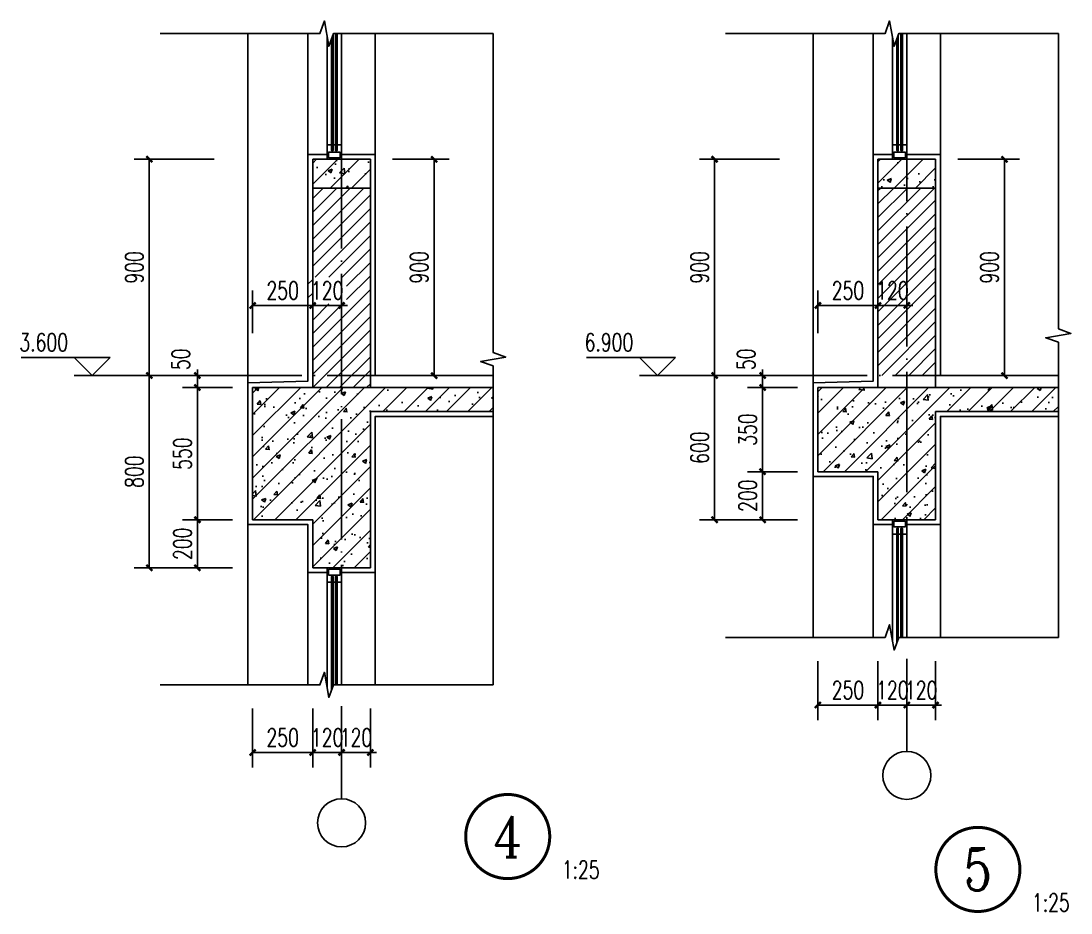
# Model space of a CAD drawing. Extents: x 79570 to 678837, y -1139230 to -612789.
# Drawn here: x 661551 to 665921, y -796450 to -792739 of the extents above; entities that cross this region are included whole.
import ezdxf
from ezdxf.enums import TextEntityAlignment as Align

# ---------------------------------------------------------------- set-up
doc = ezdxf.new("R2010")
doc.units = 0
doc.header["$LTSCALE"] = 1000
doc.header["$MEASUREMENT"] = 0
doc.linetypes.add('DOTE', pattern=[2.42, 2, -0.2, 0.02, -0.2])
for name, color, linetype in [('A-剖-0.20mm.......SECT-L04', 42, 'Continuous'), ('A-剖-填充.........SECT-PATT', 156, 'Continuous'), ('A-立-线.18........ELEV-L.18', 153, 'Continuous'), ('A-通-结构剖线.....COMM-STRU-SECT', 20, 'Continuous'), ('A-通-轴线.........COMM-GRID', 27, 'DOTE'), ('A-通-门窗剖线.....COMM-GLAZ-SECT', 150, 'Continuous'), ('AXIS', 3, 'Continuous'), ('AXIS_TEXT', 7, 'Continuous'), ('DIM_ELEV', 3, 'Continuous'), ('DIM_SYMB', 3, 'Continuous'), ('PUB_DIM', 3, 'Continuous'), ('PUB_TEXT', 7, 'Continuous')]:
    doc.layers.add(name, color=color, linetype=linetype)
doc.styles.add('_TCH_DIM', font='SIMPLEX', dxfattribs={"bigfont": 'GBCBIG'})
doc.styles.add('_TCH_DIM_T3', font='SIMPLEX', dxfattribs={"width": 0.705882, "bigfont": 'GBCBIG'})
doc.styles.add('_TCH_LABEL', font='COMPLEX', dxfattribs={"bigfont": 'GBCBIG'})
doc.styles.add('COMPLEX', font='COMPLEX')
doc.dimstyles.new('_TCH_ARCH&&25', dxfattribs={"dimtxt": 74.375, "dimasz": 25, "dimexe": 62.5, "dimexo": 75, "dimgap": 25, "dimtad": 1, "dimdec": 0, "dimzin": 0, "dimdsep": 46, "dimtxsty": '_TCH_DIM_T3', "dimblk": 'ARCHTICK', "dimcen": 0.09, "dimclrt": 7, "dimazin": 2, "dimtfac": 1, "dimtdec": 0, "dimtix": 1, "dimtmove": 2, "dimatfit": 3, "dimfxl": 1, "dimtolj": 1, "dimtzin": 0, "dimarcsym": 0})

# ---------------------------------------------------------------- blocks, each defined once
blk = doc.blocks.new('_AXISO')
blk.add_circle((0, 0), 0.5)
at = {"layer": 'AXIS_TEXT', "style": 'COMPLEX', "width": 1.041667}
blk.add_attdef('A', text='', height=0.56, dxfattribs=at).set_placement((-0.25, -0.28), (0.25, -0.28), align=Align.FIT)
blk = doc.blocks.new('A$C7B8302AA')
at = {"layer": 'A-通-门窗剖线.....COMM-GLAZ-SECT'}
for points in [[(-5.8, -58.3), (-5.8, 0), (-64.2, 0), (-64.2, -58.3), (-46.1, -58.3), (-46.1, -35), (-40.3, -35), (-40.3, -58.3), (-29.8, -58.3), (-29.8, -35), (-23.9, -35), (-23.9, -58.3)], [(-11.7, -29.2), (-11.7, -5.8), (-58.3, -5.8), (-58.3, -29.2), (-49, -29.2), (-49, -29.2), (-34.4, -29.2), (-34.4, -29.2), (-33.8, -29.2), (-33.8, -29.2), (-15.2, -29.2), (-15.2, -29.2)]]:
    blk.add_lwpolyline(points, close=True, dxfattribs=at)
blk = doc.blocks.new('_ArchTick')
at = {"color": 0, "linetype": 'ByBlock', "const_width": 0.4}
blk.add_lwpolyline([(-0.5, -0.5), (0.5, 0.5)], dxfattribs=at)
blk = doc.blocks.new('*D3332')
at = {"layer": 'Defpoints', "color": 0, "transparency": 16777216}
for p in [(662515.4, -795524.3), (662765.4, -795524.3), (662765.4, -795781.7)]:
    blk.add_point(p, dxfattribs=at)
at = {"layer": 'PUB_DIM', "color": 0, "lineweight": -2, "transparency": 16777216}
for p, q in [((662515.4, -795599.3), (662515.4, -795844.2)), ((662765.4, -795599.3), (662765.4, -795844.2)), ((662515.4, -795781.7), (662765.4, -795781.7))]:
    blk.add_line(p, q, dxfattribs=at)
at = {"layer": 'PUB_DIM', "color": 0, "lineweight": -2, "transparency": 16777216, "xscale": 25, "yscale": 25, "zscale": 25, "rotation": 180}
blk.add_blockref('_ArchTick', (662515.4, -795781.7), dxfattribs=at)
at = {"layer": 'PUB_DIM', "color": 0, "lineweight": -2, "transparency": 16777216, "xscale": 25, "yscale": 25, "zscale": 25}
blk.add_blockref('_ArchTick', (662765.4, -795781.7), dxfattribs=at)
at = {"layer": 'PUB_DIM', "color": 7, "transparency": 16777216, "insert": (662640.4, -795719.5), "char_height": 74.38, "attachment_point": 5, "style": '_TCH_DIM_T3'}
blk.add_mtext('\\A1;250', dxfattribs=at)
blk = doc.blocks.new('*D3333')
at = {"layer": 'Defpoints', "color": 0, "transparency": 16777216}
for p in [(662765.4, -795524.3), (662885.4, -795524.3), (662885.4, -795781.7)]:
    blk.add_point(p, dxfattribs=at)
at = {"layer": 'PUB_DIM', "color": 0, "lineweight": -2, "transparency": 16777216}
for p, q in [((662765.4, -795599.3), (662765.4, -795844.2)), ((662885.4, -795599.3), (662885.4, -795844.2)), ((662765.4, -795781.7), (662740.4, -795781.7)), ((662765.4, -795781.7), (662885.4, -795781.7)), ((662885.4, -795781.7), (662910.4, -795781.7))]:
    blk.add_line(p, q, dxfattribs=at)
at = {"layer": 'PUB_DIM', "color": 0, "lineweight": -2, "transparency": 16777216, "xscale": 25, "yscale": 25, "zscale": 25}
blk.add_blockref('_ArchTick', (662765.4, -795781.7), dxfattribs=at)
at = {"layer": 'PUB_DIM', "color": 0, "lineweight": -2, "transparency": 16777216, "xscale": 25, "yscale": 25, "zscale": 25, "rotation": 180}
blk.add_blockref('_ArchTick', (662885.4, -795781.7), dxfattribs=at)
at = {"layer": 'PUB_DIM', "color": 7, "transparency": 16777216, "insert": (662825.4, -795719.5), "char_height": 74.38, "attachment_point": 5, "style": '_TCH_DIM_T3'}
blk.add_mtext('\\A1;120', dxfattribs=at)
blk = doc.blocks.new('*D3334')
at = {"layer": 'Defpoints', "color": 0, "transparency": 16777216}
for p in [(662885.4, -795524.3), (663005.4, -795524.3), (663005.4, -795781.7)]:
    blk.add_point(p, dxfattribs=at)
at = {"layer": 'PUB_DIM', "color": 0, "lineweight": -2, "transparency": 16777216}
for p, q in [((662885.4, -795599.3), (662885.4, -795844.2)), ((663005.4, -795599.3), (663005.4, -795844.2)), ((662885.4, -795781.7), (662860.4, -795781.7)), ((662885.4, -795781.7), (663005.4, -795781.7)), ((663005.4, -795781.7), (663030.4, -795781.7))]:
    blk.add_line(p, q, dxfattribs=at)
at = {"layer": 'PUB_DIM', "color": 0, "lineweight": -2, "transparency": 16777216, "xscale": 25, "yscale": 25, "zscale": 25}
blk.add_blockref('_ArchTick', (662885.4, -795781.7), dxfattribs=at)
at = {"layer": 'PUB_DIM', "color": 0, "lineweight": -2, "transparency": 16777216, "xscale": 25, "yscale": 25, "zscale": 25, "rotation": 180}
blk.add_blockref('_ArchTick', (663005.4, -795781.7), dxfattribs=at)
at = {"layer": 'PUB_DIM', "color": 7, "transparency": 16777216, "insert": (662945.4, -795719.5), "char_height": 74.38, "attachment_point": 5, "style": '_TCH_DIM_T3'}
blk.add_mtext('\\A1;120', dxfattribs=at)
blk = doc.blocks.new('*D3335')
at = {"layer": 'Defpoints', "color": 0, "transparency": 16777216}
for p in [(662285.4, -794213.6), (662505.9, -794213.6), (662505.9, -794263.6)]:
    blk.add_point(p, dxfattribs=at)
at = {"layer": 'PUB_DIM', "color": 0, "lineweight": -2, "transparency": 16777216}
for p, q in [((662285.4, -794213.6), (662285.4, -794188.6)), ((662430.9, -794213.6), (662222.9, -794213.6)), ((662285.4, -794263.6), (662285.4, -794213.6)), ((662430.9, -794263.6), (662222.9, -794263.6)), ((662285.4, -794263.6), (662285.4, -794288.6))]:
    blk.add_line(p, q, dxfattribs=at)
at = {"layer": 'PUB_DIM', "color": 0, "lineweight": -2, "transparency": 16777216, "xscale": 25, "yscale": 25, "zscale": 25}
for p, rotation in [((662285.4, -794213.6), 270), ((662285.4, -794263.6), 90)]:
    blk.add_blockref('_ArchTick', p, dxfattribs=dict(at, rotation=rotation))
at = {"layer": 'PUB_DIM', "color": 7, "transparency": 16777216, "insert": (662216.6, -794146.1), "char_height": 74.38, "attachment_point": 5, "rotation": 90, "style": '_TCH_DIM_T3'}
blk.add_mtext('\\A1;50', dxfattribs=at)
blk = doc.blocks.new('*D3336')
at = {"layer": 'Defpoints', "color": 0, "transparency": 16777216}
for p in [(662285.4, -794263.6), (662505.9, -794263.6), (662505.9, -794813.6)]:
    blk.add_point(p, dxfattribs=at)
at = {"layer": 'PUB_DIM', "color": 0, "lineweight": -2, "transparency": 16777216}
for p, q in [((662430.9, -794263.6), (662222.9, -794263.6)), ((662285.4, -794813.6), (662285.4, -794263.6)), ((662430.9, -794813.6), (662222.9, -794813.6))]:
    blk.add_line(p, q, dxfattribs=at)
at = {"layer": 'PUB_DIM', "color": 0, "lineweight": -2, "transparency": 16777216, "xscale": 25, "yscale": 25, "zscale": 25}
for p, rotation in [((662285.4, -794263.6), 90), ((662285.4, -794813.6), 270)]:
    blk.add_blockref('_ArchTick', p, dxfattribs=dict(at, rotation=rotation))
at = {"layer": 'PUB_DIM', "color": 7, "transparency": 16777216, "insert": (662223.2, -794538.6), "char_height": 74.38, "attachment_point": 5, "rotation": 90, "style": '_TCH_DIM_T3'}
blk.add_mtext('\\A1;550', dxfattribs=at)
blk = doc.blocks.new('*D3337')
at = {"layer": 'Defpoints', "color": 0, "transparency": 16777216}
for p in [(662285.4, -794813.6), (662505.9, -794813.6), (662505.9, -795013.6)]:
    blk.add_point(p, dxfattribs=at)
at = {"layer": 'PUB_DIM', "color": 0, "lineweight": -2, "transparency": 16777216}
for p, q in [((662430.9, -794813.6), (662222.9, -794813.6)), ((662285.4, -795013.6), (662285.4, -794813.6)), ((662430.9, -795013.6), (662222.9, -795013.6))]:
    blk.add_line(p, q, dxfattribs=at)
at = {"layer": 'PUB_DIM', "color": 0, "lineweight": -2, "transparency": 16777216, "xscale": 25, "yscale": 25, "zscale": 25}
for p, rotation in [((662285.4, -794813.6), 90), ((662285.4, -795013.6), 270)]:
    blk.add_blockref('_ArchTick', p, dxfattribs=dict(at, rotation=rotation))
at = {"layer": 'PUB_DIM', "color": 7, "transparency": 16777216, "insert": (662223.2, -794913.6), "char_height": 74.38, "attachment_point": 5, "rotation": 90, "style": '_TCH_DIM_T3'}
blk.add_mtext('\\A1;200', dxfattribs=at)
blk = doc.blocks.new('*D3338')
at = {"layer": 'Defpoints', "color": 0, "transparency": 16777216}
for p in [(662085.4, -794213.6), (662430.9, -794213.6), (662430.9, -795013.6)]:
    blk.add_point(p, dxfattribs=at)
at = {"layer": 'PUB_DIM', "color": 0, "lineweight": -2, "transparency": 16777216}
for p, q in [((662355.9, -794213.6), (662022.9, -794213.6)), ((662085.4, -795013.6), (662085.4, -794213.6)), ((662355.9, -795013.6), (662022.9, -795013.6))]:
    blk.add_line(p, q, dxfattribs=at)
at = {"layer": 'PUB_DIM', "color": 0, "lineweight": -2, "transparency": 16777216, "xscale": 25, "yscale": 25, "zscale": 25}
for p, rotation in [((662085.4, -794213.6), 90), ((662085.4, -795013.6), 270)]:
    blk.add_blockref('_ArchTick', p, dxfattribs=dict(at, rotation=rotation))
at = {"layer": 'PUB_DIM', "color": 7, "transparency": 16777216, "insert": (662023.2, -794613.6), "char_height": 74.38, "attachment_point": 5, "rotation": 90, "style": '_TCH_DIM_T3'}
blk.add_mtext('\\A1;800', dxfattribs=at)
blk = doc.blocks.new('*D3339')
at = {"layer": 'Defpoints', "color": 0, "transparency": 16777216}
for p in [(662085.4, -793313.6), (662430.9, -793313.6), (662430.9, -794213.6)]:
    blk.add_point(p, dxfattribs=at)
at = {"layer": 'PUB_DIM', "color": 0, "lineweight": -2, "transparency": 16777216}
for p, q in [((662355.9, -793313.6), (662022.9, -793313.6)), ((662085.4, -794213.6), (662085.4, -793313.6)), ((662355.9, -794213.6), (662022.9, -794213.6))]:
    blk.add_line(p, q, dxfattribs=at)
at = {"layer": 'PUB_DIM', "color": 0, "lineweight": -2, "transparency": 16777216, "xscale": 25, "yscale": 25, "zscale": 25}
for p, rotation in [((662085.4, -793313.6), 90), ((662085.4, -794213.6), 270)]:
    blk.add_blockref('_ArchTick', p, dxfattribs=dict(at, rotation=rotation))
at = {"layer": 'PUB_DIM', "color": 7, "transparency": 16777216, "insert": (662023.2, -793763.6), "char_height": 74.38, "attachment_point": 5, "rotation": 90, "style": '_TCH_DIM_T3'}
blk.add_mtext('\\A1;900', dxfattribs=at)
blk = doc.blocks.new('*D3340')
at = {"layer": 'Defpoints', "color": 0, "transparency": 16777216}
for p in [(662765.4, -793921.9), (662515.4, -794112.3), (662765.4, -794112.3)]:
    blk.add_point(p, dxfattribs=at)
at = {"layer": 'PUB_DIM', "color": 0, "lineweight": -2, "transparency": 16777216}
for p, q in [((662515.4, -794037.3), (662515.4, -793859.4)), ((662765.4, -794037.3), (662765.4, -793859.4)), ((662515.4, -793921.9), (662765.4, -793921.9))]:
    blk.add_line(p, q, dxfattribs=at)
at = {"layer": 'PUB_DIM', "color": 0, "lineweight": -2, "transparency": 16777216, "xscale": 25, "yscale": 25, "zscale": 25, "rotation": 180}
blk.add_blockref('_ArchTick', (662515.4, -793921.9), dxfattribs=at)
at = {"layer": 'PUB_DIM', "color": 0, "lineweight": -2, "transparency": 16777216, "xscale": 25, "yscale": 25, "zscale": 25}
blk.add_blockref('_ArchTick', (662765.4, -793921.9), dxfattribs=at)
at = {"layer": 'PUB_DIM', "color": 7, "transparency": 16777216, "insert": (662640.4, -793859.7), "char_height": 74.38, "attachment_point": 5, "style": '_TCH_DIM_T3'}
blk.add_mtext('\\A1;250', dxfattribs=at)
blk = doc.blocks.new('*D3341')
at = {"layer": 'Defpoints', "color": 0, "transparency": 16777216}
for p in [(662885.4, -793921.9), (662765.4, -794112.3), (662885.4, -794112.3)]:
    blk.add_point(p, dxfattribs=at)
at = {"layer": 'PUB_DIM', "color": 0, "lineweight": -2, "transparency": 16777216}
for p, q in [((662765.4, -794037.3), (662765.4, -793859.4)), ((662885.4, -794037.3), (662885.4, -793859.4)), ((662765.4, -793921.9), (662740.4, -793921.9)), ((662765.4, -793921.9), (662885.4, -793921.9)), ((662885.4, -793921.9), (662910.4, -793921.9))]:
    blk.add_line(p, q, dxfattribs=at)
at = {"layer": 'PUB_DIM', "color": 0, "lineweight": -2, "transparency": 16777216, "xscale": 25, "yscale": 25, "zscale": 25}
blk.add_blockref('_ArchTick', (662765.4, -793921.9), dxfattribs=at)
at = {"layer": 'PUB_DIM', "color": 0, "lineweight": -2, "transparency": 16777216, "xscale": 25, "yscale": 25, "zscale": 25, "rotation": 180}
blk.add_blockref('_ArchTick', (662885.4, -793921.9), dxfattribs=at)
at = {"layer": 'PUB_DIM', "color": 7, "transparency": 16777216, "insert": (662825.4, -793859.7), "char_height": 74.38, "attachment_point": 5, "style": '_TCH_DIM_T3'}
blk.add_mtext('\\A1;120', dxfattribs=at)
blk = doc.blocks.new('*D3342')
at = {"layer": 'Defpoints', "color": 0, "transparency": 16777216}
for p in [(663023, -793313.6), (663270.7, -793313.6), (663023, -794213.6)]:
    blk.add_point(p, dxfattribs=at)
at = {"layer": 'PUB_DIM', "color": 0, "lineweight": -2, "transparency": 16777216}
for p, q in [((663098, -793313.6), (663333.2, -793313.6)), ((663270.7, -794213.6), (663270.7, -793313.6)), ((663098, -794213.6), (663333.2, -794213.6))]:
    blk.add_line(p, q, dxfattribs=at)
at = {"layer": 'PUB_DIM', "color": 0, "lineweight": -2, "transparency": 16777216, "xscale": 25, "yscale": 25, "zscale": 25}
for p, rotation in [((663270.7, -793313.6), 90), ((663270.7, -794213.6), 270)]:
    blk.add_blockref('_ArchTick', p, dxfattribs=dict(at, rotation=rotation))
at = {"layer": 'PUB_DIM', "color": 7, "transparency": 16777216, "insert": (663208.5, -793763.6), "char_height": 74.38, "attachment_point": 5, "rotation": 90, "style": '_TCH_DIM_T3'}
blk.add_mtext('\\A1;900', dxfattribs=at)
blk = doc.blocks.new('*D3343')
at = {"layer": 'Defpoints', "color": 0, "transparency": 16777216}
for p in [(664867.6, -795327.1), (665117.6, -795327.1), (665117.6, -795584.5)]:
    blk.add_point(p, dxfattribs=at)
at = {"layer": 'PUB_DIM', "color": 0, "lineweight": -2, "transparency": 16777216}
for p, q in [((664867.6, -795402.1), (664867.6, -795647)), ((665117.6, -795402.1), (665117.6, -795647)), ((664867.6, -795584.5), (665117.6, -795584.5))]:
    blk.add_line(p, q, dxfattribs=at)
at = {"layer": 'PUB_DIM', "color": 0, "lineweight": -2, "transparency": 16777216, "xscale": 25, "yscale": 25, "zscale": 25, "rotation": 180}
blk.add_blockref('_ArchTick', (664867.6, -795584.5), dxfattribs=at)
at = {"layer": 'PUB_DIM', "color": 0, "lineweight": -2, "transparency": 16777216, "xscale": 25, "yscale": 25, "zscale": 25}
blk.add_blockref('_ArchTick', (665117.6, -795584.5), dxfattribs=at)
at = {"layer": 'PUB_DIM', "color": 7, "transparency": 16777216, "insert": (664992.6, -795522.3), "char_height": 74.38, "attachment_point": 5, "style": '_TCH_DIM_T3'}
blk.add_mtext('\\A1;250', dxfattribs=at)
blk = doc.blocks.new('*D3344')
at = {"layer": 'Defpoints', "color": 0, "transparency": 16777216}
for p in [(665117.6, -795327.1), (665237.6, -795327.1), (665237.6, -795584.5)]:
    blk.add_point(p, dxfattribs=at)
at = {"layer": 'PUB_DIM', "color": 0, "lineweight": -2, "transparency": 16777216}
for p, q in [((665117.6, -795402.1), (665117.6, -795647)), ((665237.6, -795402.1), (665237.6, -795647)), ((665117.6, -795584.5), (665092.6, -795584.5)), ((665117.6, -795584.5), (665237.6, -795584.5)), ((665237.6, -795584.5), (665262.6, -795584.5))]:
    blk.add_line(p, q, dxfattribs=at)
at = {"layer": 'PUB_DIM', "color": 0, "lineweight": -2, "transparency": 16777216, "xscale": 25, "yscale": 25, "zscale": 25}
blk.add_blockref('_ArchTick', (665117.6, -795584.5), dxfattribs=at)
at = {"layer": 'PUB_DIM', "color": 0, "lineweight": -2, "transparency": 16777216, "xscale": 25, "yscale": 25, "zscale": 25, "rotation": 180}
blk.add_blockref('_ArchTick', (665237.6, -795584.5), dxfattribs=at)
at = {"layer": 'PUB_DIM', "color": 7, "transparency": 16777216, "insert": (665177.6, -795522.3), "char_height": 74.38, "attachment_point": 5, "style": '_TCH_DIM_T3'}
blk.add_mtext('\\A1;120', dxfattribs=at)
blk = doc.blocks.new('*D3345')
at = {"layer": 'Defpoints', "color": 0, "transparency": 16777216}
for p in [(665237.6, -795327.1), (665357.6, -795327.1), (665357.6, -795584.5)]:
    blk.add_point(p, dxfattribs=at)
at = {"layer": 'PUB_DIM', "color": 0, "lineweight": -2, "transparency": 16777216}
for p, q in [((665237.6, -795402.1), (665237.6, -795647)), ((665357.6, -795402.1), (665357.6, -795647)), ((665237.6, -795584.5), (665212.6, -795584.5)), ((665237.6, -795584.5), (665357.6, -795584.5)), ((665357.6, -795584.5), (665382.6, -795584.5))]:
    blk.add_line(p, q, dxfattribs=at)
at = {"layer": 'PUB_DIM', "color": 0, "lineweight": -2, "transparency": 16777216, "xscale": 25, "yscale": 25, "zscale": 25}
blk.add_blockref('_ArchTick', (665237.6, -795584.5), dxfattribs=at)
at = {"layer": 'PUB_DIM', "color": 0, "lineweight": -2, "transparency": 16777216, "xscale": 25, "yscale": 25, "zscale": 25, "rotation": 180}
blk.add_blockref('_ArchTick', (665357.6, -795584.5), dxfattribs=at)
at = {"layer": 'PUB_DIM', "color": 7, "transparency": 16777216, "insert": (665297.6, -795522.3), "char_height": 74.38, "attachment_point": 5, "style": '_TCH_DIM_T3'}
blk.add_mtext('\\A1;120', dxfattribs=at)
blk = doc.blocks.new('*D3346')
at = {"layer": 'Defpoints', "color": 0, "transparency": 16777216}
for p in [(664637.6, -794213.6), (664858.2, -794213.6), (664858.2, -794263.6)]:
    blk.add_point(p, dxfattribs=at)
at = {"layer": 'PUB_DIM', "color": 0, "lineweight": -2, "transparency": 16777216}
for p, q in [((664637.6, -794213.6), (664637.6, -794188.6)), ((664783.2, -794213.6), (664575.1, -794213.6)), ((664637.6, -794263.6), (664637.6, -794213.6)), ((664783.2, -794263.6), (664575.1, -794263.6)), ((664637.6, -794263.6), (664637.6, -794288.6))]:
    blk.add_line(p, q, dxfattribs=at)
at = {"layer": 'PUB_DIM', "color": 0, "lineweight": -2, "transparency": 16777216, "xscale": 25, "yscale": 25, "zscale": 25}
for p, rotation in [((664637.6, -794213.6), 270), ((664637.6, -794263.6), 90)]:
    blk.add_blockref('_ArchTick', p, dxfattribs=dict(at, rotation=rotation))
at = {"layer": 'PUB_DIM', "color": 7, "transparency": 16777216, "insert": (664568.8, -794146.1), "char_height": 74.38, "attachment_point": 5, "rotation": 90, "style": '_TCH_DIM_T3'}
blk.add_mtext('\\A1;50', dxfattribs=at)
blk = doc.blocks.new('*D3347')
at = {"layer": 'Defpoints', "color": 0, "transparency": 16777216}
for p in [(664637.6, -794263.6), (664858.2, -794263.6), (664858.2, -794613.6)]:
    blk.add_point(p, dxfattribs=at)
at = {"layer": 'PUB_DIM', "color": 0, "lineweight": -2, "transparency": 16777216}
for p, q in [((664783.2, -794263.6), (664575.1, -794263.6)), ((664637.6, -794613.6), (664637.6, -794263.6)), ((664783.2, -794613.6), (664575.1, -794613.6))]:
    blk.add_line(p, q, dxfattribs=at)
at = {"layer": 'PUB_DIM', "color": 0, "lineweight": -2, "transparency": 16777216, "xscale": 25, "yscale": 25, "zscale": 25}
for p, rotation in [((664637.6, -794263.6), 90), ((664637.6, -794613.6), 270)]:
    blk.add_blockref('_ArchTick', p, dxfattribs=dict(at, rotation=rotation))
at = {"layer": 'PUB_DIM', "color": 7, "transparency": 16777216, "insert": (664575.4, -794438.6), "char_height": 74.38, "attachment_point": 5, "rotation": 90, "style": '_TCH_DIM_T3'}
blk.add_mtext('\\A1;350', dxfattribs=at)
blk = doc.blocks.new('*D3348')
at = {"layer": 'Defpoints', "color": 0, "transparency": 16777216}
for p in [(664637.6, -794613.6), (664858.2, -794613.6), (664858.2, -794813.6)]:
    blk.add_point(p, dxfattribs=at)
at = {"layer": 'PUB_DIM', "color": 0, "lineweight": -2, "transparency": 16777216}
for p, q in [((664783.2, -794613.6), (664575.1, -794613.6)), ((664637.6, -794813.6), (664637.6, -794613.6)), ((664783.2, -794813.6), (664575.1, -794813.6))]:
    blk.add_line(p, q, dxfattribs=at)
at = {"layer": 'PUB_DIM', "color": 0, "lineweight": -2, "transparency": 16777216, "xscale": 25, "yscale": 25, "zscale": 25}
for p, rotation in [((664637.6, -794613.6), 90), ((664637.6, -794813.6), 270)]:
    blk.add_blockref('_ArchTick', p, dxfattribs=dict(at, rotation=rotation))
at = {"layer": 'PUB_DIM', "color": 7, "transparency": 16777216, "insert": (664575.4, -794713.6), "char_height": 74.38, "attachment_point": 5, "rotation": 90, "style": '_TCH_DIM_T3'}
blk.add_mtext('\\A1;200', dxfattribs=at)
blk = doc.blocks.new('*D3349')
at = {"layer": 'Defpoints', "color": 0, "transparency": 16777216}
for p in [(664437.6, -794213.6), (664783.2, -794213.6), (664783.2, -794813.6)]:
    blk.add_point(p, dxfattribs=at)
at = {"layer": 'PUB_DIM', "color": 0, "lineweight": -2, "transparency": 16777216}
for p, q in [((664708.2, -794213.6), (664375.1, -794213.6)), ((664437.6, -794813.6), (664437.6, -794213.6)), ((664708.2, -794813.6), (664375.1, -794813.6))]:
    blk.add_line(p, q, dxfattribs=at)
at = {"layer": 'PUB_DIM', "color": 0, "lineweight": -2, "transparency": 16777216, "xscale": 25, "yscale": 25, "zscale": 25}
for p, rotation in [((664437.6, -794213.6), 90), ((664437.6, -794813.6), 270)]:
    blk.add_blockref('_ArchTick', p, dxfattribs=dict(at, rotation=rotation))
at = {"layer": 'PUB_DIM', "color": 7, "transparency": 16777216, "insert": (664375.4, -794513.6), "char_height": 74.38, "attachment_point": 5, "rotation": 90, "style": '_TCH_DIM_T3'}
blk.add_mtext('\\A1;600', dxfattribs=at)
blk = doc.blocks.new('*D3350')
at = {"layer": 'Defpoints', "color": 0, "transparency": 16777216}
for p in [(664437.6, -793313.6), (664783.2, -793313.6), (664783.2, -794213.6)]:
    blk.add_point(p, dxfattribs=at)
at = {"layer": 'PUB_DIM', "color": 0, "lineweight": -2, "transparency": 16777216}
for p, q in [((664708.2, -793313.6), (664375.1, -793313.6)), ((664437.6, -794213.6), (664437.6, -793313.6)), ((664708.2, -794213.6), (664375.1, -794213.6))]:
    blk.add_line(p, q, dxfattribs=at)
at = {"layer": 'PUB_DIM', "color": 0, "lineweight": -2, "transparency": 16777216, "xscale": 25, "yscale": 25, "zscale": 25}
for p, rotation in [((664437.6, -793313.6), 90), ((664437.6, -794213.6), 270)]:
    blk.add_blockref('_ArchTick', p, dxfattribs=dict(at, rotation=rotation))
at = {"layer": 'PUB_DIM', "color": 7, "transparency": 16777216, "insert": (664375.4, -793763.6), "char_height": 74.38, "attachment_point": 5, "rotation": 90, "style": '_TCH_DIM_T3'}
blk.add_mtext('\\A1;900', dxfattribs=at)
blk = doc.blocks.new('*D3351')
at = {"layer": 'Defpoints', "color": 0, "transparency": 16777216}
for p in [(665117.6, -793921.9), (664867.6, -794112.3), (665117.6, -794112.3)]:
    blk.add_point(p, dxfattribs=at)
at = {"layer": 'PUB_DIM', "color": 0, "lineweight": -2, "transparency": 16777216}
for p, q in [((664867.6, -794037.3), (664867.6, -793859.4)), ((665117.6, -794037.3), (665117.6, -793859.4)), ((664867.6, -793921.9), (665117.6, -793921.9))]:
    blk.add_line(p, q, dxfattribs=at)
at = {"layer": 'PUB_DIM', "color": 0, "lineweight": -2, "transparency": 16777216, "xscale": 25, "yscale": 25, "zscale": 25, "rotation": 180}
blk.add_blockref('_ArchTick', (664867.6, -793921.9), dxfattribs=at)
at = {"layer": 'PUB_DIM', "color": 0, "lineweight": -2, "transparency": 16777216, "xscale": 25, "yscale": 25, "zscale": 25}
blk.add_blockref('_ArchTick', (665117.6, -793921.9), dxfattribs=at)
at = {"layer": 'PUB_DIM', "color": 7, "transparency": 16777216, "insert": (664992.6, -793859.7), "char_height": 74.38, "attachment_point": 5, "style": '_TCH_DIM_T3'}
blk.add_mtext('\\A1;250', dxfattribs=at)
blk = doc.blocks.new('*D3352')
at = {"layer": 'Defpoints', "color": 0, "transparency": 16777216}
for p in [(665237.6, -793921.9), (665117.6, -794112.3), (665237.6, -794112.3)]:
    blk.add_point(p, dxfattribs=at)
at = {"layer": 'PUB_DIM', "color": 0, "lineweight": -2, "transparency": 16777216}
for p, q in [((665117.6, -794037.3), (665117.6, -793859.4)), ((665237.6, -794037.3), (665237.6, -793859.4)), ((665117.6, -793921.9), (665092.6, -793921.9)), ((665117.6, -793921.9), (665237.6, -793921.9)), ((665237.6, -793921.9), (665262.6, -793921.9))]:
    blk.add_line(p, q, dxfattribs=at)
at = {"layer": 'PUB_DIM', "color": 0, "lineweight": -2, "transparency": 16777216, "xscale": 25, "yscale": 25, "zscale": 25}
blk.add_blockref('_ArchTick', (665117.6, -793921.9), dxfattribs=at)
at = {"layer": 'PUB_DIM', "color": 0, "lineweight": -2, "transparency": 16777216, "xscale": 25, "yscale": 25, "zscale": 25, "rotation": 180}
blk.add_blockref('_ArchTick', (665237.6, -793921.9), dxfattribs=at)
at = {"layer": 'PUB_DIM', "color": 7, "transparency": 16777216, "insert": (665177.6, -793859.7), "char_height": 74.38, "attachment_point": 5, "style": '_TCH_DIM_T3'}
blk.add_mtext('\\A1;120', dxfattribs=at)
blk = doc.blocks.new('*D3353')
at = {"layer": 'Defpoints', "color": 0, "transparency": 16777216}
for p in [(665375.2, -793313.6), (665644, -793313.6), (665375.2, -794213.6)]:
    blk.add_point(p, dxfattribs=at)
at = {"layer": 'PUB_DIM', "color": 0, "lineweight": -2, "transparency": 16777216}
for p, q in [((665450.2, -793313.6), (665706.5, -793313.6)), ((665644, -794213.6), (665644, -793313.6)), ((665450.2, -794213.6), (665706.5, -794213.6))]:
    blk.add_line(p, q, dxfattribs=at)
at = {"layer": 'PUB_DIM', "color": 0, "lineweight": -2, "transparency": 16777216, "xscale": 25, "yscale": 25, "zscale": 25}
for p, rotation in [((665644, -793313.6), 90), ((665644, -794213.6), 270)]:
    blk.add_blockref('_ArchTick', p, dxfattribs=dict(at, rotation=rotation))
at = {"layer": 'PUB_DIM', "color": 7, "transparency": 16777216, "insert": (665581.8, -793763.6), "char_height": 74.38, "attachment_point": 5, "rotation": 90, "style": '_TCH_DIM_T3'}
blk.add_mtext('\\A1;900', dxfattribs=at)

msp = doc.modelspace()

# ---------------------------------------------------------------- hatches: boundary and pattern name
at = {"layer": 'A-剖-填充.........SECT-PATT'}
h = msp.add_hatch(dxfattribs=at)
h.set_pattern_fill('钢筋混凝土', color=256, scale=25)
h.set_pattern_definition([(45, (46659.28, 44375.836), (-44.194174, 44.194174), []), (50, (46659.28, 44375.84), (179.315046, -15.688034), [18.75, -206.25]), (355, (46659.28, 44375.84), (-34.687833, 188.048033), [15, -165]), (100.4514, (46674.22, 44374.53), (144.627345, 172.359886), [15.935047, -175.285528]), (46.1842, (46659.28, 44425.84), (266.81026, -41.379754), [28.125, -309.375]), (96.6356, (46681.51, 44422.4), (233.665676, 243.52947), [23.90257, -262.92825]), (351.1842, (46659.28, 44425.84), (233.665486, 243.52965), [22.5, -247.5]), (21, (46684.28, 44413.34), (149.226763, -100.654723), [18.75, -206.25]), (326, (46684.28, 44413.34), (60.828833, 181.28751), [15, -165]), (71.4514, (46696.71, 44404.95), (210.055657, 80.632624), [15.935047, -175.285528]), (37.5, (46659.28, 44375.836), (3.039964, 83.2234635), [0, -163, 0, -167.5, 0, -165.625]), (7.5, (46659.28, 44375.84), (65.767384, 98.602928), [0, -95.5, 0, -159.25, 0, -63.125]), (327.5, (46603.53, 44375.836), (133.455609, -5.638718), [0, -62.5, 0, -195, 0, -258.75]), (317.5, (46578.53, 44375.84), (145.796542, 25.026246), [0, -81.25, 0, -129.5, 0, -183.75])])
h.paths.add_polyline_path([(662885.4, -794263.6), (662515.4, -794263.6), (662515.4, -794813.6), (662765.4, -794813.6), (662765.4, -795013.6), (662885.4, -795013.6)])
h.paths.add_polyline_path([(663516.1, -794263.6), (663005.4, -794263.6), (662885.4, -794263.6), (662885.4, -795013.6), (663005.4, -795013.6), (663005.4, -794363.6), (663516.1, -794363.6)])
h.paths.add_polyline_path([(662885.4, -793313.6), (662765.4, -793313.6), (662765.4, -793433.6), (662885.4, -793433.6)])
h.paths.add_polyline_path([(663005.4, -793313.6), (662885.4, -793313.6), (662885.4, -793433.6), (663005.4, -793433.6)])
h = msp.add_hatch(dxfattribs=at)
h.set_pattern_fill('钢筋混凝土', color=256, scale=25)
h.set_pattern_definition([(45, (46620.12, 44375.836), (-44.194174, 44.194174), []), (50, (46620.12, 44375.84), (179.315046, -15.688034), [18.75, -206.25]), (355, (46620.12, 44375.84), (-34.687833, 188.048033), [15, -165]), (100.4514, (46635.06, 44374.53), (144.627345, 172.359886), [15.935047, -175.285528]), (46.1842, (46620.12, 44425.84), (266.81026, -41.379754), [28.125, -309.375]), (96.6356, (46642.36, 44422.4), (233.665676, 243.52947), [23.90257, -262.92825]), (351.1842, (46620.12, 44425.84), (233.665486, 243.52965), [22.5, -247.5]), (21, (46645.12, 44413.34), (149.226763, -100.654723), [18.75, -206.25]), (326, (46645.12, 44413.34), (60.828833, 181.28751), [15, -165]), (71.4514, (46657.56, 44404.95), (210.055657, 80.632624), [15.935047, -175.285528]), (37.5, (46620.12, 44375.836), (3.039964, 83.2234635), [0, -163, 0, -167.5, 0, -165.625]), (7.5, (46620.12, 44375.84), (65.767384, 98.602928), [0, -95.5, 0, -159.25, 0, -63.125]), (327.5, (46564.37, 44375.836), (133.455609, -5.638718), [0, -62.5, 0, -195, 0, -258.75]), (317.5, (46539.37, 44375.84), (145.796542, 25.026246), [0, -81.25, 0, -129.5, 0, -183.75])])
h.paths.add_polyline_path([(665237.6, -793313.6), (665117.6, -793313.6), (665117.6, -793433.6), (665237.6, -793433.6)])
h.paths.add_polyline_path([(665357.6, -793313.6), (665237.6, -793313.6), (665237.6, -793433.6), (665357.6, -793433.6)])
h.paths.add_polyline_path([(665868.3, -794263.6), (665357.6, -794263.6), (665237.6, -794263.6), (665237.6, -794813.6), (665357.6, -794813.6), (665357.6, -794363.6), (665868.3, -794363.6)])
h.paths.add_polyline_path([(665237.6, -794263.6), (664867.6, -794263.6), (664867.6, -794613.6), (665117.6, -794613.6), (665117.6, -794813.6), (665237.6, -794813.6)])
h = msp.add_hatch(dxfattribs=at)
h.set_pattern_fill('ANSI31', color=256, scale=25)
h.set_pattern_definition([(45, (46659.28, 44375.836), (-28.0633004, 28.0633004), [])])
h.paths.add_polyline_path([(663005.4, -793433.6), (662885.4, -793433.6), (662885.4, -794263.6), (663005.4, -794263.6)])
h.paths.add_polyline_path([(662885.4, -793433.6), (662765.4, -793433.6), (662765.4, -794263.6), (662885.4, -794263.6)])
h.paths.add_polyline_path([(662744.3, -793915.5), (662906.5, -793915.5), (662906.5, -793804), (662744.3, -793804)])
h = msp.add_hatch(dxfattribs=at)
h.set_pattern_fill('ANSI31', color=256, scale=25)
h.set_pattern_definition([(45, (46620.12, 44375.836), (-28.0633004, 28.0633004), [])])
h.paths.add_polyline_path([(665357.6, -793433.6), (665237.6, -793433.6), (665237.6, -794213.6), (665357.6, -794213.6)])
h.paths.add_polyline_path([(665237.6, -793433.6), (665117.6, -793433.6), (665117.6, -794213.6), (665237.6, -794213.6)])
h.paths.add_polyline_path([(665096.5, -793915.5), (665258.7, -793915.5), (665258.7, -793804), (665096.5, -793804)], flags=9)

# ---------------------------------------------------------------- linework, layer by layer
at = {"layer": 'A-剖-0.20mm.......SECT-L04'}
for p, q in [((663025.4, -794213.6), (663516.1, -794213.6)), ((665377.6, -794213.6), (665868.3, -794213.6))]:
    msp.add_line(p, q, dxfattribs=at)
for points in [[(662825.4, -793293.6), (662745.4, -793293.6), (662745.4, -794236.5), (662495.4, -794243.6), (662495.4, -794833.6), (662745.4, -794833.6), (662745.4, -795033.6), (662825.4, -795033.6)], [(663025.4, -794213.6), (663025.4, -793293.6), (662885.4, -793293.6)], [(665177.6, -793293.6), (665097.6, -793293.6), (665097.6, -794236.5), (664847.6, -794243.6), (664847.6, -794633.6), (665097.6, -794633.6), (665097.6, -794833.6), (665177.6, -794833.6)], [(665377.6, -794213.6), (665377.6, -793293.6), (665237.6, -793293.6)], [(662885.4, -795033.6), (663025.4, -795033.6), (663025.4, -794383.6), (663516.1, -794383.6)], [(665237.6, -794833.6), (665377.6, -794833.6), (665377.6, -794383.6), (665868.3, -794383.6)]]:
    msp.add_lwpolyline(points, dxfattribs=at)
at = {"layer": 'A-立-线.18........ELEV-L.18'}
for p, q in [((662495.4, -792791), (662495.4, -794243.6)), ((662745.4, -792791), (662745.4, -793293.6)), ((663025.4, -792791), (663025.4, -793293.6)), ((664847.6, -792791), (664847.6, -794243.6)), ((665097.6, -792791), (665097.6, -793293.6)), ((665377.6, -792791), (665377.6, -793293.6)), ((664847.6, -794633.6), (664847.6, -795303.2)), ((662495.4, -794833.6), (662495.4, -795500.5)), ((665097.6, -795303.2), (665097.6, -794833.6)), ((665377.6, -795303.2), (665377.6, -794833.6)), ((662745.4, -795500.5), (662745.4, -795033.6)), ((663025.4, -795500.5), (663025.4, -795033.6))]:
    msp.add_line(p, q, dxfattribs=at)
at = {"layer": 'A-通-结构剖线.....COMM-STRU-SECT'}
for p, q in [((662765.4, -793313.6), (662765.4, -794263.6)), ((662765.4, -793313.6), (663005.4, -793313.6)), ((662765.4, -793313.6), (663005.4, -793313.6)), ((663005.4, -794263.6), (663005.4, -793313.6)), ((665117.6, -793313.6), (665117.6, -794263.6)), ((665117.6, -793313.6), (665357.6, -793313.6)), ((665117.6, -793313.6), (665357.6, -793313.6)), ((665357.6, -794263.6), (665357.6, -793313.6)), ((662765.4, -793433.6), (663005.4, -793433.6)), ((665117.6, -793433.6), (665357.6, -793433.6)), ((662515.4, -794813.6), (662515.4, -794263.6)), ((662515.4, -794263.6), (663005.4, -794263.6)), ((663005.4, -794263.6), (663516.1, -794263.6)), ((664867.6, -794613.6), (664867.6, -794263.6)), ((664867.6, -794263.6), (665357.6, -794263.6)), ((665357.6, -794263.6), (665868.3, -794263.6)), ((663005.4, -794363.6), (663005.4, -795013.6)), ((663005.4, -794363.6), (663516.1, -794363.6)), ((665357.6, -794363.6), (665357.6, -794813.6)), ((665357.6, -794363.6), (665868.3, -794363.6)), ((664867.6, -794613.6), (665117.6, -794613.6)), ((665117.6, -794813.6), (665117.6, -794613.6)), ((662515.4, -794813.6), (662765.4, -794813.6)), ((662765.4, -795013.6), (662765.4, -794813.6)), ((665117.6, -794813.6), (665357.6, -794813.6)), ((662765.4, -795013.6), (663005.4, -795013.6))]:
    msp.add_line(p, q, dxfattribs=at)
at = {"layer": 'A-通-轴线.........COMM-GRID', "linetype": 'DOTE', "ltscale": 0.25}
for p, q in [((662885.4, -795500.5), (662885.4, -792791)), ((665237.6, -795303.2), (665237.6, -792791)), ((662220.2, -794213.6), (663516.1, -794213.6)), ((664572.4, -794213.6), (665868.3, -794213.6))]:
    msp.add_line(p, q, dxfattribs=at)
at = {"layer": 'A-通-门窗剖线.....COMM-GLAZ-SECT'}
for points in [[(662860.8, -792791), (662860.8, -793253.6)], [(662866.8, -792791), (662866.8, -793253.6)], [(662885.4, -792791), (662885.4, -793253.6)], [(665213, -792791), (665213, -793253.6)], [(665219, -792791), (665219, -793253.6)], [(665237.6, -792791), (665237.6, -793253.6)], [(662825.4, -792804.1), (662825.4, -793253.6)], [(662844, -792811.5), (662844, -793253.6)], [(662850, -792795.1), (662850, -793253.6)], [(665177.6, -792804.1), (665177.6, -793253.6)], [(665196.2, -792811.5), (665196.2, -793253.6)], [(665202.2, -792795.1), (665202.2, -793253.6)], [(665177.6, -795316.3), (665177.6, -794873.6)], [(665196.2, -795323.7), (665196.2, -794873.6)], [(665202.2, -795307.3), (665202.2, -794873.6)], [(665213, -795303.2), (665213, -794873.6)], [(665219, -795303.2), (665219, -794873.6)], [(665237.6, -795303.2), (665237.6, -794873.6)], [(662825.4, -795513.5), (662825.4, -795073.6)], [(662844, -795521), (662844, -795073.6)], [(662850, -795504.5), (662850, -795073.6)], [(662860.8, -795500.5), (662860.8, -795073.6)], [(662866.8, -795500.5), (662866.8, -795073.6)], [(662885.4, -795500.5), (662885.4, -795073.6)]]:
    msp.add_lwpolyline(points, dxfattribs=at)
at = {"layer": 'AXIS'}
for p, q in [((665237.6, -795391.6), (665237.6, -795777.4)), ((662885.4, -795588.8), (662885.4, -795974.6))]:
    msp.add_line(p, q, dxfattribs=at)
at = {"layer": 'DIM_ELEV'}
for p, q in [((661922.9, -794138.6), (661552.1, -794138.6)), ((661847.9, -794213.6), (661772.9, -794138.6)), ((661847.9, -794213.6), (661922.9, -794138.6)), ((664275.1, -794138.6), (663904.4, -794138.6)), ((664200.1, -794213.6), (664125.1, -794138.6)), ((664200.1, -794213.6), (664275.1, -794138.6)), ((662022.9, -794213.6), (661772.9, -794213.6)), ((664375.1, -794213.6), (664125.1, -794213.6))]:
    msp.add_line(p, q, dxfattribs=at)
at = {"layer": 'DIM_SYMB'}
for points in [[(663516.1, -792791), (662851.4, -792791), (662832.3, -792843.5), (662813.8, -792738.5), (662795.2, -792791), (662130.5, -792791)], [(665868.3, -792791), (665203.7, -792791), (665184.6, -792843.5), (665166, -792738.5), (665147.4, -792791), (664482.8, -792791)], [(663516.1, -792791), (663516.1, -794117.6), (663568.6, -794136.7), (663463.6, -794155.3), (663516.1, -794173.9), (663516.1, -795500.5)], [(665868.3, -792791), (665868.3, -794019), (665920.8, -794038.1), (665815.8, -794056.6), (665868.3, -794075.3), (665868.3, -795303.2)], [(665868.3, -795303.2), (665203.7, -795303.2), (665184.6, -795355.7), (665166, -795250.7), (665147.4, -795303.2), (664482.8, -795303.2)], [(663516.1, -795500.5), (662851.4, -795500.5), (662832.3, -795553), (662813.8, -795448), (662795.2, -795500.5), (662130.5, -795500.5)]]:
    msp.add_lwpolyline(points, dxfattribs=at)
at = {"layer": 'DIM_SYMB', "const_width": 12.5}
for points in [[(663751.8, -796131.6, 1), (663401.8, -796131.6, 1)], [(665708.3, -796268.5, 1), (665358.3, -796268.5, 1)]]:
    msp.add_lwpolyline(points, format="xyb", close=True, dxfattribs=at)

# ---------------------------------------------------------------- block references
at = {"layer": 'A-通-门窗剖线.....COMM-GLAZ-SECT', "xscale": -1.028571428591385, "yscale": 1.028571428591385, "zscale": 1.028571428591385, "rotation": 180}
for p in [(662891.4, -793313.6), (665243.6, -793313.6)]:
    msp.add_blockref('A$C7B8302AA', p, dxfattribs=at)
at = {"layer": 'A-通-门窗剖线.....COMM-GLAZ-SECT', "xscale": 1.028571428591385, "yscale": 1.028571428591385, "zscale": 1.028571428591385}
for p in [(665243.6, -794813.6), (662891.4, -795013.6)]:
    msp.add_blockref('A$C7B8302AA', p, dxfattribs=at)
at = {"layer": 'AXIS', "xscale": 200, "yscale": 200, "zscale": 200}
for p in [(665237.6, -795877.4), (662885.4, -796074.6)]:
    msp.add_blockref('_AXISO', p, dxfattribs=at)

# ---------------------------------------------------------------- texts
at = {"layer": 'PUB_TEXT', "style": '_TCH_DIM', "width": 0.705882}
for s, p in [('3.600', (661544.6, -794112.4)), ('6.900', (663896.9, -794112.4)), ('1:25', (663801.8, -796306.6)), ('1:25', (665758.3, -796443.5))]:
    msp.add_text(s, height=74.38, dxfattribs=at).set_placement(p)
at = {"layer": 'PUB_TEXT', "style": '_TCH_LABEL'}
for s, height, p, p2 in [('4', 170.9, (663515.8, -796217.1), (663637.8, -796217.1)), ('5', 174.7, (665475.1, -796355.8), (665591.6, -796355.8))]:
    msp.add_text(s, height=height, dxfattribs=at).set_placement(p, p2, align=Align.FIT)

# ---------------------------------------------------------------- dimensions: what is measured, and where the dimension line sits
at = {"layer": 'PUB_DIM'}
for p1, p2, distance, picture, middle in [((662430.9, -794213.6), (662430.9, -793313.6), 345.6, '*D3339', (662023.2, -793763.6)), ((663023, -794213.6), (663023, -793313.6), -247.7, '*D3342', (663208.5, -793763.6)), ((664783.2, -794213.6), (664783.2, -793313.6), 345.6, '*D3350', (664375.4, -793763.6)), ((665375.2, -794213.6), (665375.2, -793313.6), -268.8, '*D3353', (665581.8, -793763.6)), ((662515.4, -794112.3), (662765.4, -794112.3), 190.3, '*D3340', (662640.4, -793859.7)), ((662765.4, -794112.3), (662885.4, -794112.3), 190.3, '*D3341', (662825.4, -793859.7)), ((664867.6, -794112.3), (665117.6, -794112.3), 190.3, '*D3351', (664992.6, -793859.7)), ((665117.6, -794112.3), (665237.6, -794112.3), 190.3, '*D3352', (665177.6, -793859.7)), ((662430.9, -795013.6), (662430.9, -794213.6), 345.6, '*D3338', (662023.2, -794613.6)), ((664783.2, -794813.6), (664783.2, -794213.6), 345.6, '*D3349', (664375.4, -794513.6)), ((662505.9, -794813.6), (662505.9, -794263.6), 220.6, '*D3336', (662223.2, -794538.6)), ((664858.2, -794613.6), (664858.2, -794263.6), 220.6, '*D3347', (664575.4, -794438.6)), ((664858.2, -794813.6), (664858.2, -794613.6), 220.6, '*D3348', (664575.4, -794713.6)), ((662505.9, -795013.6), (662505.9, -794813.6), 220.6, '*D3337', (662223.2, -794913.6)), ((664867.6, -795327.1), (665117.6, -795327.1), -257.4, '*D3343', (664992.6, -795522.3)), ((665117.6, -795327.1), (665237.6, -795327.1), -257.4, '*D3344', (665177.6, -795522.3)), ((665237.6, -795327.1), (665357.6, -795327.1), -257.4, '*D3345', (665297.6, -795522.3)), ((662515.4, -795524.3), (662765.4, -795524.3), -257.4, '*D3332', (662640.4, -795719.5)), ((662765.4, -795524.3), (662885.4, -795524.3), -257.4, '*D3333', (662825.4, -795719.5)), ((662885.4, -795524.3), (663005.4, -795524.3), -257.4, '*D3334', (662945.4, -795719.5))]:
    dim = msp.add_aligned_dim(p1=p1, p2=p2, distance=distance, dimstyle='_TCH_ARCH&&25', dxfattribs=at)
    dim.commit()
    dim.dimension.update_dxf_attribs({"geometry": picture, "text_midpoint": middle})
for base, p1, p2, picture, middle in [((662285.4, -794213.6), (662505.9, -794263.6), (662505.9, -794213.6), '*D3335', (662216.6, -794146.1)), ((664637.6, -794213.6), (664858.2, -794263.6), (664858.2, -794213.6), '*D3346', (664568.8, -794146.1))]:
    dim = msp.add_linear_dim(base=base, p1=p1, p2=p2, angle=90, dimstyle='_TCH_ARCH&&25', dxfattribs=at)
    dim.commit()
    dim.dimension.update_dxf_attribs({"geometry": picture, "text_midpoint": middle, "dimtype": 161})

doc.saveas('drawing.dxf')
